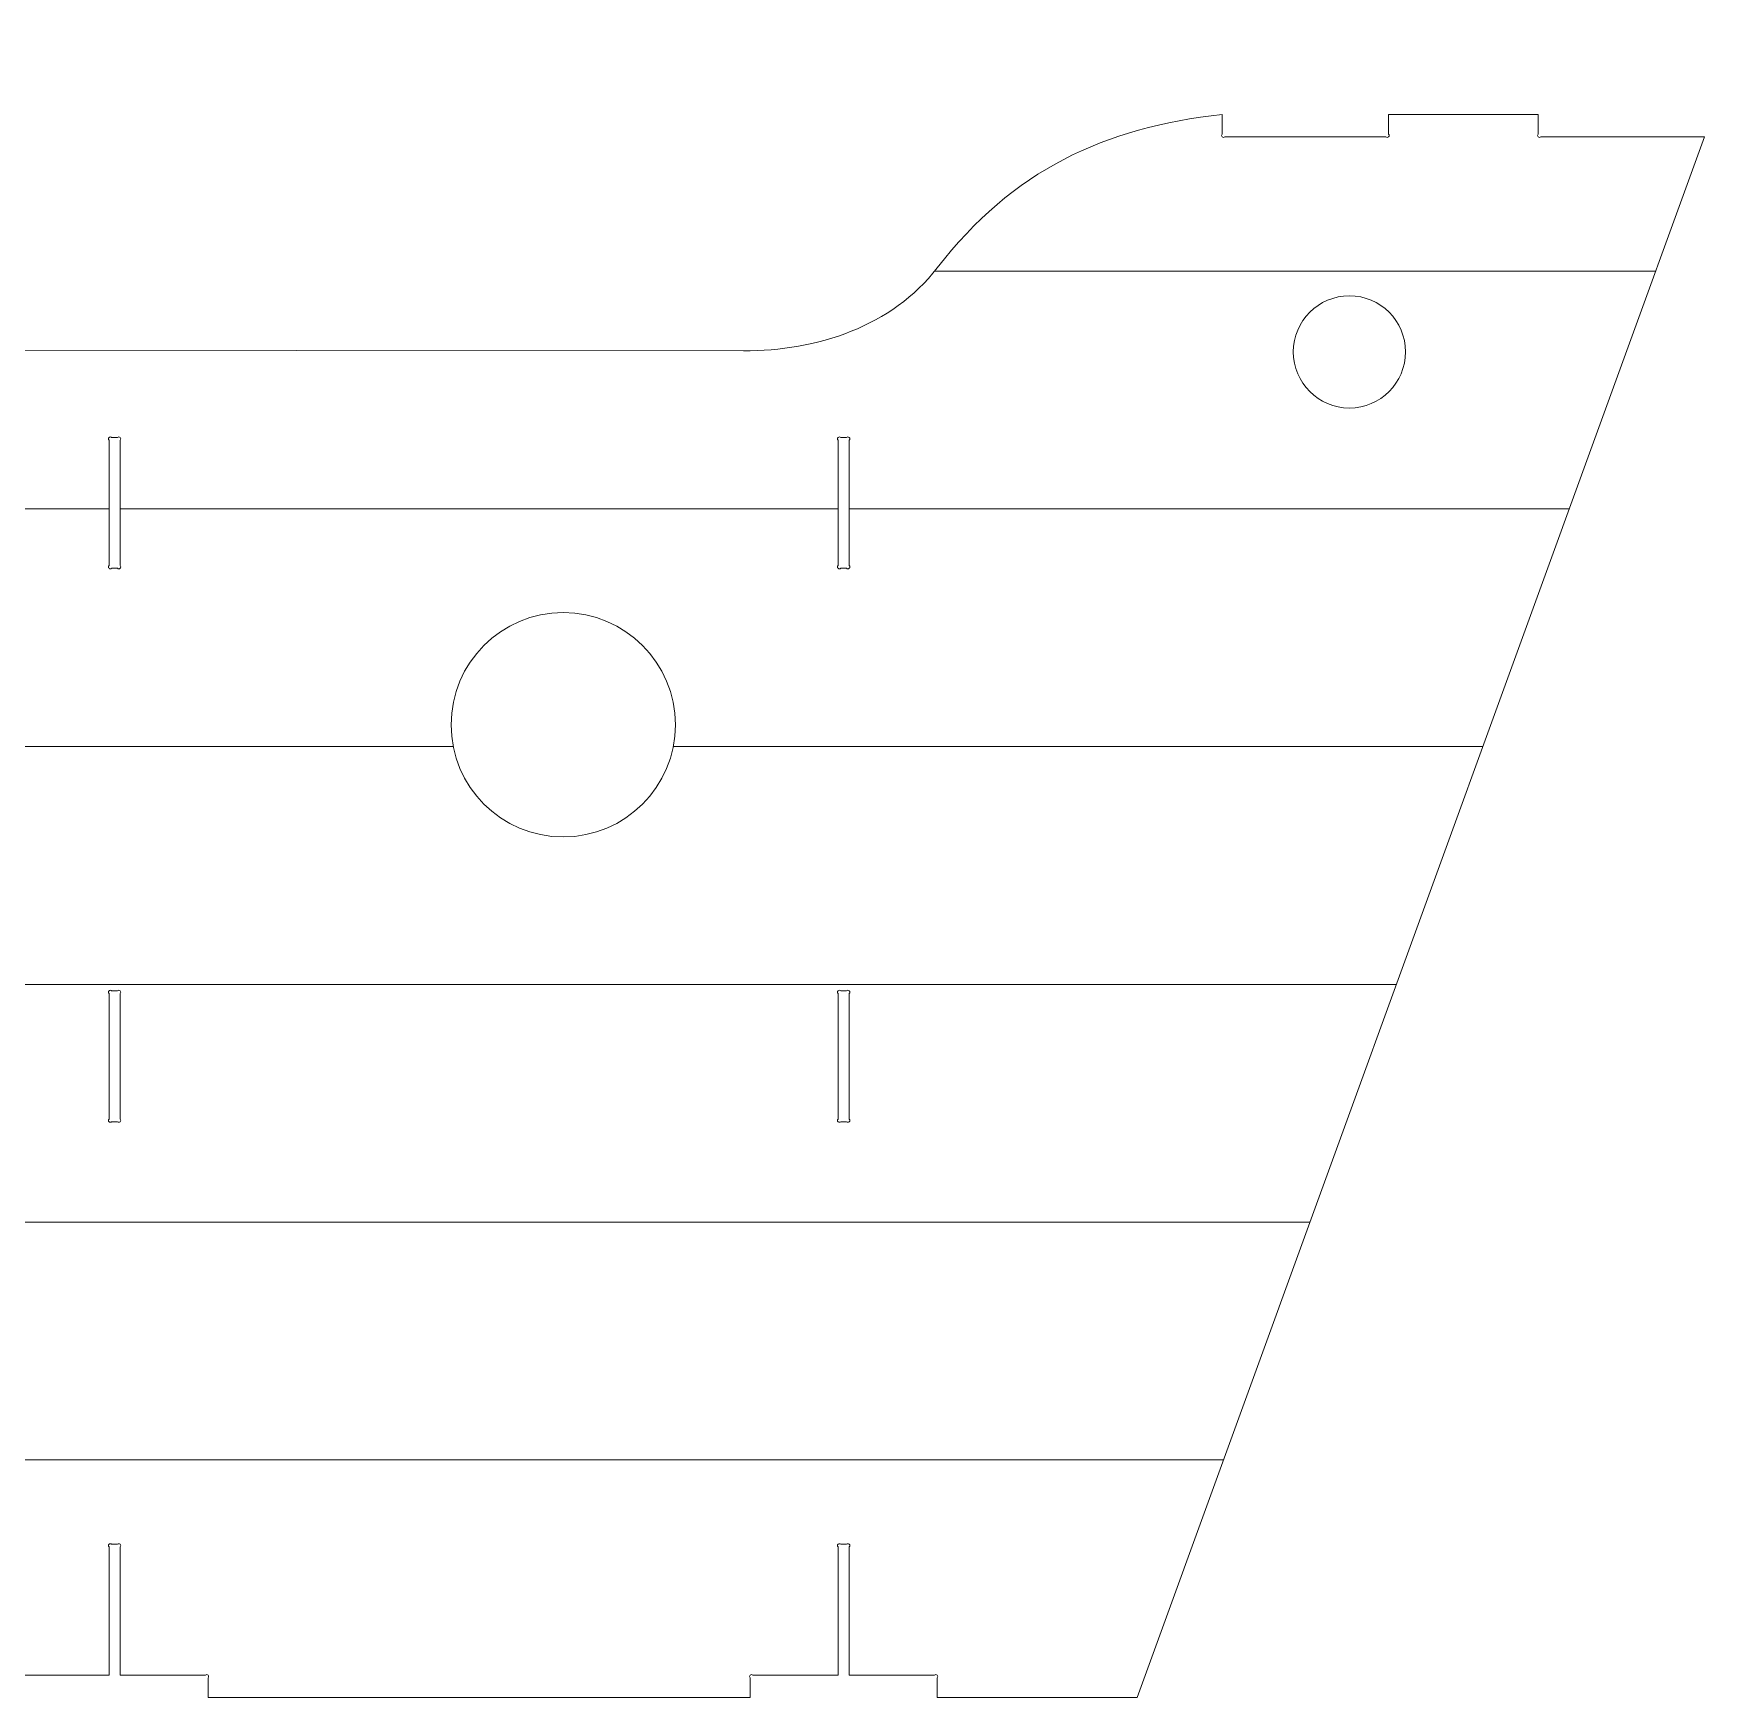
# Model space of a CAD drawing. Header units: millimetres. Extents: x -3384 to 3389, y -1572 to 2591.
# Drawn here: x 2495 to 3389, y -828 to 62 of the extents above; entities that cross this region are included whole.
import ezdxf

# ---------------------------------------------------------------- set-up
doc = ezdxf.new("R2010")
doc.units = ezdxf.units.MM
doc.header["$MEASUREMENT"] = 0
doc.layers.add('Camada 1', color=7, linetype='Continuous')

msp = doc.modelspace()

# ---------------------------------------------------------------- linework, layer by layer
at = {"layer": 'Camada 1', "color": 230, "lineweight": 9}
for points, knots in [([(1775.9676, 47.4082), (1776.3581, 47.0177), (1776.9913, 47.0177), (1777.3818, 47.4082), (1777.3818, 47.4082), (1777.7723, 47.7987), (1777.7723, 48.4319), (1777.3818, 48.8224), (1777.3818, 48.8224), (1777.2493, 48.9549), (1777.0889, 49.0424), (1776.9195, 49.085), (1776.9195, 49.085), (1776.9195, 49.085), (1773.2543, 62.3789), (1773.2543, 62.3789), (1773.2543, 62.3789), (1773.2543, 62.3789), (1807.4105, 62.3789), (1807.4105, 62.3789), (1807.4105, 62.3789), (1820.5156, 28.9366), (1845.8692, 12.928), (1881.795, 9.5209), (1881.795, 9.5209), (1881.795, 9.5209), (1987.629, 9.5209), (1987.629, 9.5209), (1987.629, 9.5209), (1994.305, -78.3551), (2068.835, -106.8131), (2156.9628, -106.8791), (2156.9628, -106.8791), (2156.9628, -106.8791), (2875.0388, -107.4211), (2875.0388, -107.4211), (2875.0388, -107.4211), (2914.5828, -107.4511), (2954.5648, -94.2451), (2978.7547, -62.9691), (2978.7547, -62.9691), (3019.1547, -10.7391), (3067.9987, 12.0629), (3131.1567, 19.0469), (3131.1567, 19.0469), (3131.1567, 19.0469), (3131.1567, 8.4611), (3131.1567, 8.4611), (3131.1567, 8.4611), (3130.7662, 8.0706), (3130.7662, 7.4374), (3131.1567, 7.0469), (3131.1567, 7.0469), (3131.5472, 6.6564), (3132.1804, 6.6564), (3132.5709, 7.0469), (3132.5709, 7.0469), (3132.5709, 7.0469), (3218.7735, 7.0469), (3218.7735, 7.0469), (3218.7735, 7.0469), (3219.164, 6.6564), (3219.7972, 6.6564), (3220.1877, 7.0469), (3220.1877, 7.0469), (3220.5782, 7.4374), (3220.5782, 8.0706), (3220.1877, 8.4611), (3220.1877, 8.4611), (3220.1877, 8.4611), (3220.1877, 19.0469), (3220.1877, 19.0469), (3220.1877, 19.0469), (3220.1877, 19.0469), (3300.1877, 19.0469), (3300.1877, 19.0469), (3300.1877, 19.0469), (3300.1877, 19.0469), (3300.1877, 8.4611), (3300.1877, 8.4611), (3300.1877, 8.4611), (3299.7972, 8.0706), (3299.7972, 7.4374), (3300.1877, 7.0469), (3300.1877, 7.0469), (3300.5782, 6.6564), (3301.2114, 6.6564), (3301.6019, 7.0469), (3301.6019, 7.0469), (3301.6019, 7.0469), (3389.2187, 7.0469), (3389.2187, 7.0469), (3389.2187, 7.0469), (3389.2187, 7.0469), (3085.6969, -827.6211), (3085.6969, -827.6211), (3085.6969, -827.6211), (3085.6969, -827.6211), (2978.6848, -827.6211), (2978.6848, -827.6211), (2978.6848, -827.6211), (2978.6848, -827.6211), (2978.6848, -817.0353), (2978.6848, -817.0353), (2978.6848, -817.0353), (2979.0753, -816.6448), (2979.0753, -816.0116), (2978.6848, -815.6211), (2978.6848, -815.6211), (2978.2943, -815.2306), (2977.6611, -815.2306), (2977.2706, -815.6211), (2977.2706, -815.6211), (2977.2706, -815.6211), (2931.6849, -815.6211), (2931.6849, -815.6211), (2931.6849, -815.6211), (2931.6849, -815.6211), (2931.6849, -747.0353), (2931.6849, -747.0353), (2931.6849, -747.0353), (2932.0754, -746.6448), (2932.0754, -746.0116), (2931.6849, -745.6211), (2931.6849, -745.6211), (2931.2944, -745.2306), (2930.6612, -745.2306), (2930.2707, -745.6211), (2930.2707, -745.6211), (2930.2707, -745.6211), (2927.0991, -745.6211), (2927.0991, -745.6211), (2927.0991, -745.6211), (2926.7086, -745.2306), (2926.0754, -745.2306), (2925.6849, -745.6211), (2925.6849, -745.6211), (2925.2944, -746.0116), (2925.2944, -746.6448), (2925.6849, -747.0353), (2925.6849, -747.0353), (2925.6849, -747.0353), (2925.6849, -815.6211), (2925.6849, -815.6211), (2925.6849, -815.6211), (2925.6849, -815.6211), (2880.0991, -815.6211), (2880.0991, -815.6211), (2880.0991, -815.6211), (2879.7086, -815.2306), (2879.0754, -815.2306), (2878.6849, -815.6211), (2878.6849, -815.6211), (2878.2944, -816.0116), (2878.2944, -816.6448), (2878.6849, -817.0353), (2878.6849, -817.0353), (2878.6849, -817.0353), (2878.6849, -827.6211), (2878.6849, -827.6211), (2878.6849, -827.6211), (2878.6849, -827.6211), (2588.6849, -827.6211), (2588.6849, -827.6211), (2588.6849, -827.6211), (2588.6849, -827.6211), (2588.6848, -817.0353), (2588.6848, -817.0353), (2588.6848, -817.0353), (2589.0753, -816.6448), (2589.0753, -816.0116), (2588.6848, -815.6211), (2588.6848, -815.6211), (2588.2943, -815.2306), (2587.6611, -815.2306), (2587.2706, -815.6211), (2587.2706, -815.6211), (2587.2706, -815.6211), (2541.6849, -815.6211), (2541.6849, -815.6211), (2541.6849, -815.6211), (2541.6849, -815.6211), (2541.6849, -747.0353), (2541.6849, -747.0353), (2541.6849, -747.0353), (2542.0754, -746.6448), (2542.0754, -746.0116), (2541.6849, -745.6211), (2541.6849, -745.6211), (2541.2944, -745.2306), (2540.6612, -745.2306), (2540.2707, -745.6211), (2540.2707, -745.6211), (2540.2707, -745.6211), (2537.0991, -745.6211), (2537.0991, -745.6211), (2537.0991, -745.6211), (2536.7086, -745.2306), (2536.0754, -745.2306), (2535.6849, -745.6211), (2535.6849, -745.6211), (2535.2944, -746.0116), (2535.2944, -746.6448), (2535.6849, -747.0353), (2535.6849, -747.0353), (2535.6849, -747.0353), (2535.6849, -815.6211), (2535.6849, -815.6211), (2535.6849, -815.6211), (2535.6849, -815.6211), (2490.0991, -815.6211), (2490.0991, -815.6211), (2490.0991, -815.6211), (2489.7086, -815.2306), (2489.0754, -815.2306), (2488.6849, -815.6211), (2488.6849, -815.6211), (2488.2944, -816.0116), (2488.2944, -816.6448), (2488.6849, -817.0353), (2488.6849, -817.0353), (2488.6849, -817.0353), (2488.6849, -827.6211), (2488.6849, -827.6211), (2488.6849, -827.6211), (2488.6849, -827.6211), (2198.6849, -827.6211), (2198.6849, -827.6211), (2198.6849, -827.6211), (2198.6849, -827.6211), (2198.6848, -817.0353), (2198.6848, -817.0353), (2198.6848, -817.0353), (2199.0753, -816.6448), (2199.0753, -816.0116), (2198.6848, -815.6211), (2198.6848, -815.6211), (2198.2943, -815.2306), (2197.6611, -815.2306), (2197.2706, -815.6211), (2197.2706, -815.6211), (2197.2706, -815.6211), (2151.6849, -815.6211), (2151.6849, -815.6211), (2151.6849, -815.6211), (2151.6849, -815.6211), (2151.6849, -747.0353), (2151.6849, -747.0353), (2151.6849, -747.0353), (2152.0754, -746.6448), (2152.0754, -746.0116), (2151.6849, -745.6211), (2151.6849, -745.6211), (2151.2944, -745.2306), (2150.6612, -745.2306), (2150.2707, -745.6211), (2150.2707, -745.6211), (2150.2707, -745.6211), (2147.0991, -745.6211), (2147.0991, -745.6211), (2147.0991, -745.6211), (2146.7086, -745.2306), (2146.0754, -745.2306), (2145.6849, -745.6211), (2145.6849, -745.6211), (2145.2944, -746.0116), (2145.2944, -746.6448), (2145.6849, -747.0353), (2145.6849, -747.0353), (2145.6849, -747.0353), (2145.6849, -815.6211), (2145.6849, -815.6211), (2145.6849, -815.6211), (2145.6849, -815.6211), (2100.0991, -815.6211), (2100.0991, -815.6211), (2100.0991, -815.6211), (2099.7086, -815.2306), (2099.0754, -815.2306), (2098.6849, -815.6211), (2098.6849, -815.6211), (2098.2944, -816.0116), (2098.2944, -816.6448), (2098.6849, -817.0353), (2098.6849, -817.0353), (2098.6849, -817.0353), (2098.685, -827.6211), (2098.685, -827.6211), (2098.685, -827.6211), (2098.685, -827.6211), (1988.685, -827.6211), (1988.685, -827.6211), (1988.685, -827.6211), (1922.849, -790.4631), (1810.207, -642.1331), (1768.549, -384.695), (1768.549, -384.695), (1753.171, -289.649), (1709.195, -237.5591), (1650.019, -225.9451), (1650.019, -225.9451), (1650.019, -225.9451), (1628.2587, 62.3789), (1628.2587, 62.3789), (1628.2587, 62.3789), (1628.2587, 62.3789), (1643.3013, 62.3789), (1643.3013, 62.3789), (1643.3013, 62.3789), (1643.3013, 62.3789), (1644.7966, 42.5646), (1644.7966, 42.5646), (1644.7966, 42.5646), (1644.4365, 42.1455), (1644.484, 41.5142), (1644.9032, 41.1543), (1644.9032, 41.1543), (1645.3219, 40.7943), (1645.9532, 40.8421), (1646.3132, 41.2608), (1646.3132, 41.2608), (1646.3132, 41.2608), (1649.4762, 41.4994), (1649.4762, 41.4994), (1649.4762, 41.4994), (1649.8949, 41.1394), (1650.5262, 41.1872), (1650.8862, 41.6059), (1650.8862, 41.6059), (1651.2461, 42.0247), (1651.1986, 42.6565), (1650.7797, 43.0162), (1650.7797, 43.0162), (1650.7797, 43.0162), (1649.3184, 62.3789), (1649.3184, 62.3789), (1649.3184, 62.3789), (1649.3184, 62.3789), (1665.0925, 62.3789), (1665.0925, 62.3789), (1665.0925, 62.3789), (1665.0925, 62.3789), (1661.4273, 49.085), (1661.4273, 49.085), (1661.4273, 49.085), (1661.2579, 49.0424), (1661.0975, 48.9549), (1660.965, 48.8224), (1660.965, 48.8224), (1660.5745, 48.4319), (1660.5745, 47.7987), (1660.965, 47.4082), (1660.965, 47.4082), (1661.3555, 47.0177), (1661.9887, 47.0177), (1662.3792, 47.4082), (1662.3792, 47.4082), (1662.3792, 47.4082), (1672.6067, 47.4082), (1672.6067, 47.4082), (1672.6067, 47.4082), (1672.6067, 47.4082), (1682.8342, 47.4082), (1682.8342, 47.4082), (1682.8342, 47.4082), (1683.2247, 47.0177), (1683.8579, 47.0177), (1684.2484, 47.4082), (1684.2484, 47.4082), (1684.6389, 47.7987), (1684.6389, 48.4319), (1684.2484, 48.8224), (1684.2484, 48.8224), (1684.1159, 48.9549), (1683.9555, 49.0424), (1683.7861, 49.085), (1683.7861, 49.085), (1683.7861, 49.085), (1680.1209, 62.3789), (1680.1209, 62.3789), (1680.1209, 62.3789), (1680.1209, 62.3789), (1711.6592, 62.3789), (1711.6592, 62.3789), (1711.6592, 62.3789), (1711.6592, 62.3789), (1707.994, 49.085), (1707.994, 49.085), (1707.994, 49.085), (1707.8246, 49.0424), (1707.6642, 48.9549), (1707.5317, 48.8224), (1707.5317, 48.8224), (1707.1412, 48.4319), (1707.1412, 47.7987), (1707.5317, 47.4082), (1707.5317, 47.4082), (1707.9222, 47.0177), (1708.5554, 47.0177), (1708.9459, 47.4082), (1708.9459, 47.4082), (1708.9459, 47.4082), (1719.1734, 47.4082), (1719.1734, 47.4082), (1719.1734, 47.4082), (1719.1734, 47.4082), (1729.4009, 47.4082), (1729.4009, 47.4082), (1729.4009, 47.4082), (1729.7914, 47.0177), (1730.4246, 47.0177), (1730.8151, 47.4082), (1730.8151, 47.4082), (1731.2056, 47.7987), (1731.2056, 48.4319), (1730.8151, 48.8224), (1730.8151, 48.8224), (1730.6826, 48.9549), (1730.5222, 49.0424), (1730.3528, 49.085), (1730.3528, 49.085), (1730.3528, 49.085), (1726.6876, 62.3789), (1726.6876, 62.3789), (1726.6876, 62.3789), (1726.6876, 62.3789), (1758.2259, 62.3789), (1758.2259, 62.3789), (1758.2259, 62.3789), (1758.2259, 62.3789), (1754.5607, 49.085), (1754.5607, 49.085), (1754.5607, 49.085), (1754.3913, 49.0424), (1754.2309, 48.9549), (1754.0984, 48.8224), (1754.0984, 48.8224), (1753.7079, 48.4319), (1753.7079, 47.7987), (1754.0984, 47.4082), (1754.0984, 47.4082), (1754.4889, 47.0177), (1755.1221, 47.0177), (1755.5126, 47.4082), (1755.5126, 47.4082), (1755.5126, 47.4082), (1765.7401, 47.4082), (1765.7401, 47.4082), (1765.7401, 47.4082), (1765.7401, 47.4082), (1775.9676, 47.4082), (1775.9676, 47.4082)], [0, 0, 0, 0, 0.00877193, 0.00877193, 0.00877193, 0.00877193, 0.01754386, 0.01754386, 0.01754386, 0.01754386, 0.02631579, 0.02631579, 0.02631579, 0.02631579, 0.03508772, 0.03508772, 0.03508772, 0.03508772, 0.04385965, 0.04385965, 0.04385965, 0.04385965, 0.05263158, 0.05263158, 0.05263158, 0.05263158, 0.06140351, 0.06140351, 0.06140351, 0.06140351, 0.07017544, 0.07017544, 0.07017544, 0.07017544, 0.07894737, 0.07894737, 0.07894737, 0.07894737, 0.0877193, 0.0877193, 0.0877193, 0.0877193, 0.09649123, 0.09649123, 0.09649123, 0.09649123, 0.10526316, 0.10526316, 0.10526316, 0.10526316, 0.11403509, 0.11403509, 0.11403509, 0.11403509, 0.12280702, 0.12280702, 0.12280702, 0.12280702, 0.13157895, 0.13157895, 0.13157895, 0.13157895, 0.14035088, 0.14035088, 0.14035088, 0.14035088, 0.14912281, 0.14912281, 0.14912281, 0.14912281, 0.15789474, 0.15789474, 0.15789474, 0.15789474, 0.16666667, 0.16666667, 0.16666667, 0.16666667, 0.1754386, 0.1754386, 0.1754386, 0.1754386, 0.18421053, 0.18421053, 0.18421053, 0.18421053, 0.19298246, 0.19298246, 0.19298246, 0.19298246, 0.20175439, 0.20175439, 0.20175439, 0.20175439, 0.21052632, 0.21052632, 0.21052632, 0.21052632, 0.21929825, 0.21929825, 0.21929825, 0.21929825, 0.22807018, 0.22807018, 0.22807018, 0.22807018, 0.23684211, 0.23684211, 0.23684211, 0.23684211, 0.24561404, 0.24561404, 0.24561404, 0.24561404, 0.25438596, 0.25438596, 0.25438596, 0.25438596, 0.26315789, 0.26315789, 0.26315789, 0.26315789, 0.27192982, 0.27192982, 0.27192982, 0.27192982, 0.28070175, 0.28070175, 0.28070175, 0.28070175, 0.28947368, 0.28947368, 0.28947368, 0.28947368, 0.29824561, 0.29824561, 0.29824561, 0.29824561, 0.30701754, 0.30701754, 0.30701754, 0.30701754, 0.31578947, 0.31578947, 0.31578947, 0.31578947, 0.3245614, 0.3245614, 0.3245614, 0.3245614, 0.33333333, 0.33333333, 0.33333333, 0.33333333, 0.34210526, 0.34210526, 0.34210526, 0.34210526, 0.35087719, 0.35087719, 0.35087719, 0.35087719, 0.35964912, 0.35964912, 0.35964912, 0.35964912, 0.36842105, 0.36842105, 0.36842105, 0.36842105, 0.37719298, 0.37719298, 0.37719298, 0.37719298, 0.38596491, 0.38596491, 0.38596491, 0.38596491, 0.39473684, 0.39473684, 0.39473684, 0.39473684, 0.40350877, 0.40350877, 0.40350877, 0.40350877, 0.4122807, 0.4122807, 0.4122807, 0.4122807, 0.42105263, 0.42105263, 0.42105263, 0.42105263, 0.42982456, 0.42982456, 0.42982456, 0.42982456, 0.43859649, 0.43859649, 0.43859649, 0.43859649, 0.44736842, 0.44736842, 0.44736842, 0.44736842, 0.45614035, 0.45614035, 0.45614035, 0.45614035, 0.46491228, 0.46491228, 0.46491228, 0.46491228, 0.47368421, 0.47368421, 0.47368421, 0.47368421, 0.48245614, 0.48245614, 0.48245614, 0.48245614, 0.49122807, 0.49122807, 0.49122807, 0.49122807, 0.5, 0.5, 0.5, 0.5, 0.50877193, 0.50877193, 0.50877193, 0.50877193, 0.51754386, 0.51754386, 0.51754386, 0.51754386, 0.52631579, 0.52631579, 0.52631579, 0.52631579, 0.53508772, 0.53508772, 0.53508772, 0.53508772, 0.54385965, 0.54385965, 0.54385965, 0.54385965, 0.55263158, 0.55263158, 0.55263158, 0.55263158, 0.56140351, 0.56140351, 0.56140351, 0.56140351, 0.57017544, 0.57017544, 0.57017544, 0.57017544, 0.57894737, 0.57894737, 0.57894737, 0.57894737, 0.5877193, 0.5877193, 0.5877193, 0.5877193, 0.59649123, 0.59649123, 0.59649123, 0.59649123, 0.60526316, 0.60526316, 0.60526316, 0.60526316, 0.61403509, 0.61403509, 0.61403509, 0.61403509, 0.62280702, 0.62280702, 0.62280702, 0.62280702, 0.63157895, 0.63157895, 0.63157895, 0.63157895, 0.64035088, 0.64035088, 0.64035088, 0.64035088, 0.64912281, 0.64912281, 0.64912281, 0.64912281, 0.65789474, 0.65789474, 0.65789474, 0.65789474, 0.66666667, 0.66666667, 0.66666667, 0.66666667, 0.6754386, 0.6754386, 0.6754386, 0.6754386, 0.68421053, 0.68421053, 0.68421053, 0.68421053, 0.69298246, 0.69298246, 0.69298246, 0.69298246, 0.70175439, 0.70175439, 0.70175439, 0.70175439, 0.71052632, 0.71052632, 0.71052632, 0.71052632, 0.71929825, 0.71929825, 0.71929825, 0.71929825, 0.72807018, 0.72807018, 0.72807018, 0.72807018, 0.73684211, 0.73684211, 0.73684211, 0.73684211, 0.74561404, 0.74561404, 0.74561404, 0.74561404, 0.75438596, 0.75438596, 0.75438596, 0.75438596, 0.76315789, 0.76315789, 0.76315789, 0.76315789, 0.77192982, 0.77192982, 0.77192982, 0.77192982, 0.78070175, 0.78070175, 0.78070175, 0.78070175, 0.78947368, 0.78947368, 0.78947368, 0.78947368, 0.79824561, 0.79824561, 0.79824561, 0.79824561, 0.80701754, 0.80701754, 0.80701754, 0.80701754, 0.81578947, 0.81578947, 0.81578947, 0.81578947, 0.8245614, 0.8245614, 0.8245614, 0.8245614, 0.83333333, 0.83333333, 0.83333333, 0.83333333, 0.84210526, 0.84210526, 0.84210526, 0.84210526, 0.85087719, 0.85087719, 0.85087719, 0.85087719, 0.85964912, 0.85964912, 0.85964912, 0.85964912, 0.86842105, 0.86842105, 0.86842105, 0.86842105, 0.87719298, 0.87719298, 0.87719298, 0.87719298, 0.88596491, 0.88596491, 0.88596491, 0.88596491, 0.89473684, 0.89473684, 0.89473684, 0.89473684, 0.90350877, 0.90350877, 0.90350877, 0.90350877, 0.9122807, 0.9122807, 0.9122807, 0.9122807, 0.92105263, 0.92105263, 0.92105263, 0.92105263, 0.92982456, 0.92982456, 0.92982456, 0.92982456, 0.93859649, 0.93859649, 0.93859649, 0.93859649, 0.94736842, 0.94736842, 0.94736842, 0.94736842, 0.95614035, 0.95614035, 0.95614035, 0.95614035, 0.96491228, 0.96491228, 0.96491228, 0.96491228, 0.97368421, 0.97368421, 0.97368421, 0.97368421, 0.98245614, 0.98245614, 0.98245614, 0.98245614, 1, 1, 1, 1]), ([(3169.2187, -107.9532), (3169.2188, -124.5217), (3182.6503, -137.9531), (3199.2188, -137.953), (3199.2188, -137.953), (3215.7873, -137.953), (3229.2187, -124.5215), (3229.2187, -107.953), (3229.2187, -107.953), (3229.2186, -91.3844), (3215.7872, -77.953), (3199.2186, -77.9531), (3199.2186, -77.9531), (3182.6501, -77.9531), (3169.2187, -91.3845), (3169.2187, -107.9532)], [0, 0, 0, 0, 0.2, 0.2, 0.2, 0.2, 0.4, 0.4, 0.4, 0.4, 0.6, 0.6, 0.6, 0.6, 1, 1, 1, 1]), ([(2535.6849, -155.089), (2535.6849, -155.089), (2535.6849, -222.2606), (2535.6849, -222.2606), (2535.6849, -222.2606), (2535.2944, -222.6511), (2535.2944, -223.2843), (2535.6849, -223.6748), (2535.6849, -223.6748), (2536.0754, -224.0653), (2536.7086, -224.0653), (2537.0991, -223.6748), (2537.0991, -223.6748), (2537.0991, -223.6748), (2540.2707, -223.6748), (2540.2707, -223.6748), (2540.2707, -223.6748), (2540.6612, -224.0653), (2541.2944, -224.0653), (2541.6849, -223.6748), (2541.6849, -223.6748), (2542.0754, -223.2843), (2542.0754, -222.6511), (2541.6849, -222.2606), (2541.6849, -222.2606), (2541.6849, -222.2606), (2541.6849, -155.089), (2541.6849, -155.089), (2541.6849, -155.089), (2542.0754, -154.6985), (2542.0754, -154.0653), (2541.6849, -153.6748), (2541.6849, -153.6748), (2541.2944, -153.2843), (2540.6612, -153.2843), (2540.2707, -153.6748), (2540.2707, -153.6748), (2540.2707, -153.6748), (2537.0991, -153.6748), (2537.0991, -153.6748), (2537.0991, -153.6748), (2536.7086, -153.2843), (2536.0754, -153.2843), (2535.6849, -153.6748), (2535.6849, -153.6748), (2535.2944, -154.0653), (2535.2944, -154.6985), (2535.6849, -155.089)], [0, 0, 0, 0, 0.07692308, 0.07692308, 0.07692308, 0.07692308, 0.15384615, 0.15384615, 0.15384615, 0.15384615, 0.23076923, 0.23076923, 0.23076923, 0.23076923, 0.30769231, 0.30769231, 0.30769231, 0.30769231, 0.38461538, 0.38461538, 0.38461538, 0.38461538, 0.46153846, 0.46153846, 0.46153846, 0.46153846, 0.53846154, 0.53846154, 0.53846154, 0.53846154, 0.61538462, 0.61538462, 0.61538462, 0.61538462, 0.69230769, 0.69230769, 0.69230769, 0.69230769, 0.76923077, 0.76923077, 0.76923077, 0.76923077, 0.84615385, 0.84615385, 0.84615385, 0.84615385, 1, 1, 1, 1]), ([(2925.6849, -155.089), (2925.6849, -155.089), (2925.6849, -222.2606), (2925.6849, -222.2606), (2925.6849, -222.2606), (2925.2944, -222.6511), (2925.2944, -223.2843), (2925.6849, -223.6748), (2925.6849, -223.6748), (2926.0754, -224.0653), (2926.7086, -224.0653), (2927.0991, -223.6748), (2927.0991, -223.6748), (2927.0991, -223.6748), (2930.2707, -223.6748), (2930.2707, -223.6748), (2930.2707, -223.6748), (2930.6612, -224.0653), (2931.2944, -224.0653), (2931.6849, -223.6748), (2931.6849, -223.6748), (2932.0754, -223.2843), (2932.0754, -222.6511), (2931.6849, -222.2606), (2931.6849, -222.2606), (2931.6849, -222.2606), (2931.6849, -155.089), (2931.6849, -155.089), (2931.6849, -155.089), (2932.0754, -154.6985), (2932.0754, -154.0653), (2931.6849, -153.6748), (2931.6849, -153.6748), (2931.2944, -153.2843), (2930.6612, -153.2843), (2930.2707, -153.6748), (2930.2707, -153.6748), (2930.2707, -153.6748), (2927.0991, -153.6748), (2927.0991, -153.6748), (2927.0991, -153.6748), (2926.7086, -153.2843), (2926.0754, -153.2843), (2925.6849, -153.6748), (2925.6849, -153.6748), (2925.2944, -154.0653), (2925.2944, -154.6985), (2925.6849, -155.089)], [0, 0, 0, 0, 0.07692308, 0.07692308, 0.07692308, 0.07692308, 0.15384615, 0.15384615, 0.15384615, 0.15384615, 0.23076923, 0.23076923, 0.23076923, 0.23076923, 0.30769231, 0.30769231, 0.30769231, 0.30769231, 0.38461538, 0.38461538, 0.38461538, 0.38461538, 0.46153846, 0.46153846, 0.46153846, 0.46153846, 0.53846154, 0.53846154, 0.53846154, 0.53846154, 0.61538462, 0.61538462, 0.61538462, 0.61538462, 0.69230769, 0.69230769, 0.69230769, 0.69230769, 0.76923077, 0.76923077, 0.76923077, 0.76923077, 0.84615385, 0.84615385, 0.84615385, 0.84615385, 1, 1, 1, 1]), ([(2718.6849, -307.3486), (2718.685, -340.4857), (2745.548, -367.3484), (2778.6851, -367.3483), (2778.6851, -367.3483), (2811.8222, -367.3481), (2838.685, -340.4852), (2838.6849, -307.3481), (2838.6849, -307.3481), (2838.6848, -274.2112), (2811.8218, -247.3483), (2778.6848, -247.3484), (2778.6848, -247.3484), (2745.5477, -247.3484), (2718.6849, -274.2113), (2718.6849, -307.3486)], [0, 0, 0, 0, 0.2, 0.2, 0.2, 0.2, 0.4, 0.4, 0.4, 0.4, 0.6, 0.6, 0.6, 0.6, 1, 1, 1, 1]), ([(2535.6849, -451.0621), (2535.6849, -451.0621), (2535.6849, -518.2337), (2535.6849, -518.2337), (2535.6849, -518.2337), (2535.2944, -518.6242), (2535.2944, -519.2574), (2535.6849, -519.6479), (2535.6849, -519.6479), (2536.0754, -520.0384), (2536.7086, -520.0384), (2537.0991, -519.6479), (2537.0991, -519.6479), (2537.0991, -519.6479), (2540.2707, -519.6479), (2540.2707, -519.6479), (2540.2707, -519.6479), (2540.6612, -520.0384), (2541.2944, -520.0384), (2541.6849, -519.6479), (2541.6849, -519.6479), (2542.0754, -519.2574), (2542.0754, -518.6242), (2541.6849, -518.2337), (2541.6849, -518.2337), (2541.6849, -518.2337), (2541.6849, -451.0621), (2541.6849, -451.0621), (2541.6849, -451.0621), (2542.0754, -450.6716), (2542.0754, -450.0384), (2541.6849, -449.6479), (2541.6849, -449.6479), (2541.2944, -449.2574), (2540.6612, -449.2574), (2540.2707, -449.6479), (2540.2707, -449.6479), (2540.2707, -449.6479), (2537.0991, -449.6479), (2537.0991, -449.6479), (2537.0991, -449.6479), (2536.7086, -449.2574), (2536.0754, -449.2574), (2535.6849, -449.6479), (2535.6849, -449.6479), (2535.2944, -450.0384), (2535.2944, -450.6716), (2535.6849, -451.0621)], [0, 0, 0, 0, 0.07692308, 0.07692308, 0.07692308, 0.07692308, 0.15384615, 0.15384615, 0.15384615, 0.15384615, 0.23076923, 0.23076923, 0.23076923, 0.23076923, 0.30769231, 0.30769231, 0.30769231, 0.30769231, 0.38461538, 0.38461538, 0.38461538, 0.38461538, 0.46153846, 0.46153846, 0.46153846, 0.46153846, 0.53846154, 0.53846154, 0.53846154, 0.53846154, 0.61538462, 0.61538462, 0.61538462, 0.61538462, 0.69230769, 0.69230769, 0.69230769, 0.69230769, 0.76923077, 0.76923077, 0.76923077, 0.76923077, 0.84615385, 0.84615385, 0.84615385, 0.84615385, 1, 1, 1, 1]), ([(2925.6849, -451.0621), (2925.6849, -451.0621), (2925.6849, -518.2337), (2925.6849, -518.2337), (2925.6849, -518.2337), (2925.2944, -518.6242), (2925.2944, -519.2574), (2925.6849, -519.6479), (2925.6849, -519.6479), (2926.0754, -520.0384), (2926.7086, -520.0384), (2927.0991, -519.6479), (2927.0991, -519.6479), (2927.0991, -519.6479), (2930.2707, -519.6479), (2930.2707, -519.6479), (2930.2707, -519.6479), (2930.6612, -520.0384), (2931.2944, -520.0384), (2931.6849, -519.6479), (2931.6849, -519.6479), (2932.0754, -519.2574), (2932.0754, -518.6242), (2931.6849, -518.2337), (2931.6849, -518.2337), (2931.6849, -518.2337), (2931.6849, -451.0621), (2931.6849, -451.0621), (2931.6849, -451.0621), (2932.0754, -450.6716), (2932.0754, -450.0384), (2931.6849, -449.6479), (2931.6849, -449.6479), (2931.2944, -449.2574), (2930.6612, -449.2574), (2930.2707, -449.6479), (2930.2707, -449.6479), (2930.2707, -449.6479), (2927.0991, -449.6479), (2927.0991, -449.6479), (2927.0991, -449.6479), (2926.7086, -449.2574), (2926.0754, -449.2574), (2925.6849, -449.6479), (2925.6849, -449.6479), (2925.2944, -450.0384), (2925.2944, -450.6716), (2925.6849, -451.0621)], [0, 0, 0, 0, 0.07692308, 0.07692308, 0.07692308, 0.07692308, 0.15384615, 0.15384615, 0.15384615, 0.15384615, 0.23076923, 0.23076923, 0.23076923, 0.23076923, 0.30769231, 0.30769231, 0.30769231, 0.30769231, 0.38461538, 0.38461538, 0.38461538, 0.38461538, 0.46153846, 0.46153846, 0.46153846, 0.46153846, 0.53846154, 0.53846154, 0.53846154, 0.53846154, 0.61538462, 0.61538462, 0.61538462, 0.61538462, 0.69230769, 0.69230769, 0.69230769, 0.69230769, 0.76923077, 0.76923077, 0.76923077, 0.76923077, 0.84615385, 0.84615385, 0.84615385, 0.84615385, 1, 1, 1, 1])]:
    msp.add_open_spline(points, degree=3, knots=knots, dxfattribs=at)
at = {"layer": 'Camada 1', "color": 175, "lineweight": 20}
for points in [[(2977.3291, -64.7641), (2977.3291, -64.7641), (3363.1051, -64.7641), (3363.1051, -64.7641)], [(2151.6849, -191.907), (2151.6849, -191.907), (2535.6849, -191.907), (2535.6849, -191.907)], [(2541.6849, -191.907), (2541.6849, -191.907), (2925.6849, -191.907), (2925.6849, -191.907)], [(2931.6849, -191.907), (2931.6849, -191.907), (3316.8704, -191.907), (3316.8704, -191.907)], [(2317.5408, -319.0498), (2317.5408, -319.0498), (2719.829, -319.0498), (2719.829, -319.0498)], [(2837.5408, -319.0498), (2837.5408, -319.0498), (3270.6357, -319.0498), (3270.6357, -319.0498)], [(1807.7942, -446.1926), (1807.7942, -446.1926), (3224.401, -446.1926), (3224.401, -446.1926)], [(1844.0091, -573.3354), (1844.0091, -573.3354), (3178.1663, -573.3354), (3178.1663, -573.3354)], [(1876.314, -700.4783), (1876.314, -700.4783), (3131.9316, -700.4783), (3131.9316, -700.4783)]]:
    msp.add_open_spline(points, degree=3, dxfattribs=at)

doc.saveas('drawing.dxf')
